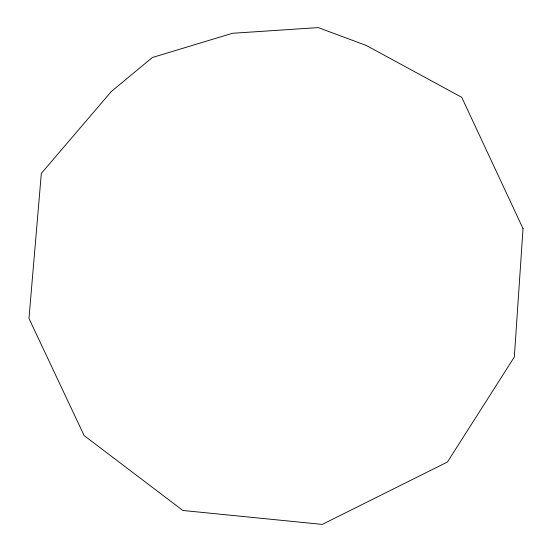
<?xml version="1.0" encoding="UTF-8"?>
<svg xmlns="http://www.w3.org/2000/svg" width="552" height="552" viewBox="0 0 552 552"><rect width="100%" height="100%" fill="white"/><g stroke="black" fill="none" stroke-linecap="round" stroke-linejoin="round"><path stroke-width="0.83" d="M523.027 228.625L514.333 357.02L447.465 461.989L322.264 524.4L182.871 510.476L84.152 435.597L28.973 318.456L41.331 173.383L111.297 91.522L152.338 57.511L232.495 33.279L318.235 27.6L366.356 45.499L461.748 97.331L523.027 228.625"/></g></svg>
